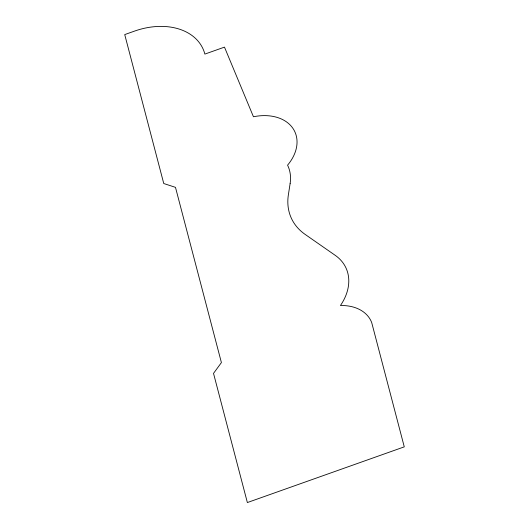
<?xml version="1.0" encoding="UTF-8"?>
<svg xmlns="http://www.w3.org/2000/svg" width="529" height="529" viewBox="0 0 529 529"><rect width="100%" height="100%" fill="white"/><g stroke="black" fill="none" stroke-linecap="round" stroke-linejoin="round"><path stroke-width="0.79" d="M290.13 183.51L288.378 194.751A73.128 52.516 -24.8 0 0 305.121 234.387L335.201 255.322A57.456 41.262 -24.8 0 1 340.438 305.524A43.986 31.588 -24.8 0 1 371.695 322.551L404.275 446.853L247.367 502.55L213.518 373.381L221.406 362.59L175.483 187.352L163.759 183.523L124.725 34.583L134.531 31.105A62.68 45.011 -24.8 0 1 204.868 54.09L224.481 47.127L253.451 116.764A45.335 32.56 -24.8 0 1 292.702 128.044A45.335 32.56 -24.8 0 1 287.571 165.16A55.109 39.576 -24.8 0 1 290.13 183.51"/></g></svg>
